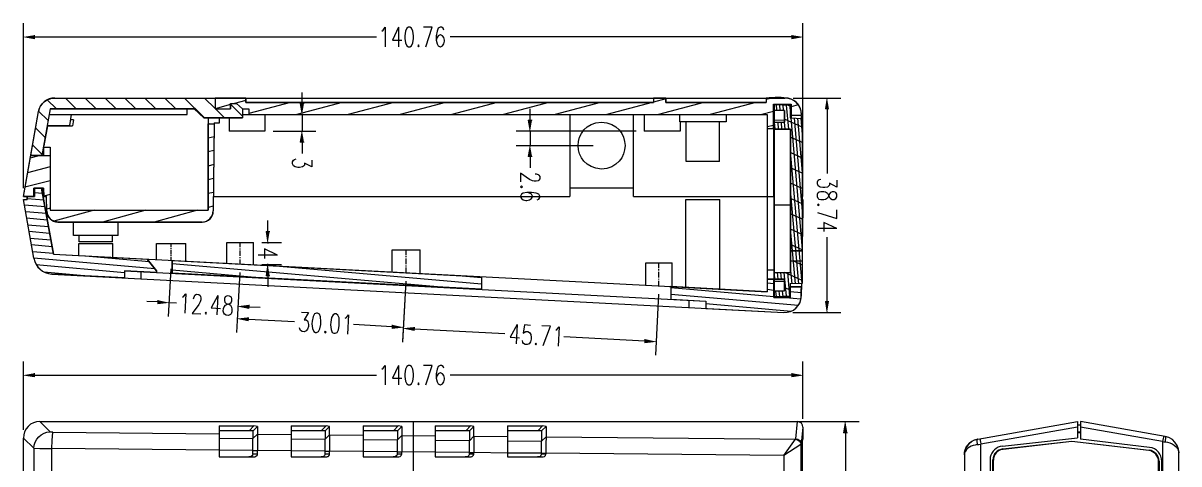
# Model space of a CAD drawing. Header units: inches. Extents: x 9 to 586, y 13 to 787.
# Drawn here: x 237.1 to 523.9, y 677.4 to 786.7 of the extents above; entities that cross this region are included whole.
import ezdxf

# ---------------------------------------------------------------- set-up
doc = ezdxf.new("R2010")
doc.units = ezdxf.units.IN
doc.header["$MEASUREMENT"] = 0
doc.layers.add('图层 1', color=7, linetype='Continuous')

msp = doc.modelspace()

# ---------------------------------------------------------------- hatches: boundary and pattern name
at = {"layer": '图层 1', "true_color": 0xffffff}
for points in [[(239.94, 783.74), (239.94, 782.84), (237.18, 783.32)], [(427.86, 783.74), (427.86, 782.84), (430.56, 783.32)], [(306.78, 766.82), (305.82, 766.82), (306.3, 764.06)], [(437.04, 765.44), (436.14, 765.44), (436.56, 768.14)], [(363.36, 762.68), (362.4, 762.68), (362.88, 759.92)], [(306.78, 757.16), (305.82, 757.16), (306.3, 759.92)], [(363.36, 753.62), (362.4, 753.62), (362.88, 756.32)], [(298.26, 735.02), (297.36, 735.02), (297.78, 732.26)], [(298.26, 724.04), (297.36, 724.04), (297.78, 726.8)], [(270.54, 717.98), (270.48, 717.08), (273.24, 717.38)], [(437.04, 717.68), (436.14, 717.68), (436.56, 714.92)], [(293.16, 716.84), (293.1, 715.88), (290.4, 716.48)], [(292.98, 713.72), (292.92, 712.82), (290.22, 713.42)], [(328.68, 711.86), (328.62, 710.96), (331.44, 711.26)], [(334.2, 711.32), (334.14, 710.42), (331.38, 711.02)], [(391.38, 708.32), (391.38, 707.42), (394.14, 707.72)], [(239.94, 699.86), (239.94, 698.96), (237.18, 699.38)], [(427.86, 699.86), (427.86, 698.96), (430.56, 699.38)], [(441.6, 685.1), (440.64, 685.1), (441.12, 687.86)]]:
    msp.add_hatch(color=7, dxfattribs=at).paths.add_polyline_path(points)

# ---------------------------------------------------------------- linework, layer by layer
at = {"layer": '图层 1', "color": 7, "lineweight": 25, "true_color": 0xffffff}
for points in [[(237.18, 745.76), (237.18, 786.74)], [(430.56, 745.76), (430.56, 786.74)], [(239.94, 783.32), (324.78, 783.32)], [(326.1, 784.76), (326.46, 785), (326.88, 785.72), (326.88, 780.86)], [(330.24, 785.72), (328.74, 782.48), (331.02, 782.48)], [(330.24, 785.72), (330.24, 780.86)], [(332.7, 785.72), (332.28, 785.48), (331.98, 784.76), (331.8, 783.62), (331.8, 782.96), (331.98, 781.82), (332.28, 781.1), (332.7, 780.86), (333.06, 780.86), (333.48, 781.1), (333.78, 781.82), (333.96, 782.96), (333.96, 783.62), (333.78, 784.76), (333.48, 785.48), (333.06, 785.72), (332.7, 785.72)], [(337.02, 780.86), (338.58, 785.72), (336.42, 785.72)], [(341.46, 785), (341.34, 785.48), (340.86, 785.72), (340.56, 785.72), (340.08, 785.48), (339.78, 784.76), (339.6, 783.62), (339.6, 782.48), (339.78, 781.58), (340.08, 781.1), (340.56, 780.86), (340.68, 780.86), (341.16, 781.1), (341.46, 781.58), (341.64, 782.24), (341.64, 782.48), (341.46, 783.2), (341.16, 783.62), (340.68, 783.86), (340.56, 783.86), (340.08, 783.62), (339.78, 783.2), (339.6, 782.48)], [(427.86, 783.32), (343.02, 783.32)], [(335.16, 781.34), (335.04, 781.1), (335.16, 780.86), (335.34, 781.1), (335.16, 781.34)], [(306.3, 766.82), (306.3, 769.52)], [(279.54, 765.44), (243.78, 765.44), (241.74, 753.86), (238.98, 753.86), (240.9, 764.78), (241.08, 765.44), (241.38, 766.1), (241.8, 766.7), (242.28, 767.18), (242.88, 767.6), (243.54, 767.9), (244.2, 768.08), (244.92, 768.14), (284.7, 768.14), (284.7, 765.44), (288.54, 765.44), (288.54, 766.82), (290.04, 766.82), (291.54, 765.44), (291.54, 763.22), (281.94, 763.22), (279.54, 765.44)], [(243.06, 767.72), (245.34, 765.44)], [(244.92, 768.14), (426.12, 768.14)], [(247.56, 768.14), (250.26, 765.44)], [(252.48, 768.14), (255.24, 765.44)], [(257.4, 768.14), (260.16, 765.44)], [(262.32, 768.14), (265.08, 765.44)], [(267.3, 768.14), (270, 765.44)], [(272.22, 768.14), (274.98, 765.44)], [(277.14, 768.14), (282.06, 763.22)], [(282.06, 768.14), (284.7, 765.56)], [(284.7, 768.14), (284.7, 765.44)], [(284.76, 768.14), (284.76, 765.44)], [(288.54, 766.52), (284.76, 765.5)], [(288.54, 766.82), (290.04, 766.82)], [(288.54, 766.82), (288.54, 765.44)], [(288.54, 766.64), (291.54, 763.64)], [(292.32, 767.54), (289.56, 766.82)], [(290.04, 766.82), (291.54, 765.44)], [(292.32, 768.14), (292.32, 767.06)], [(292.32, 767.06), (393.48, 767.06)], [(303.42, 767.06), (293.1, 764.3)], [(316.26, 767.06), (304.98, 764.06)], [(329.1, 767.06), (317.76, 764.06)], [(341.88, 767.06), (330.6, 764.06)], [(354.72, 767.06), (343.44, 764.06)], [(367.56, 767.06), (356.28, 764.06)], [(380.34, 767.06), (369.06, 764.06)], [(393.18, 767.06), (381.9, 764.06)], [(393.48, 768.14), (393.48, 767.06)], [(396.6, 767.96), (393.48, 767.12)], [(406.02, 767.06), (394.74, 764.06)], [(396.6, 768.14), (396.6, 767.06)], [(396.6, 767.06), (421.44, 767.06)], [(418.86, 767.06), (407.58, 764.06)], [(422.94, 768.14), (421.44, 767.78)], [(421.44, 768.14), (421.44, 767.06)], [(423.24, 766.64), (423.24, 743.72)], [(423.24, 766.64), (427.68, 766.64)], [(427.5, 724.88), (427.5, 760.46), (423.42, 760.46), (423.42, 762.14), (426, 762.14), (426, 765.08), (423.42, 765.14), (423.42, 766.52), (427.38, 766.4), (427.38, 763.22), (430.38, 763.1), (430.38, 722.12), (427.38, 722), (427.38, 719), (423.42, 718.82), (423.42, 720.2), (426, 720.32), (426, 723.2), (423.42, 723.2), (423.42, 724.88), (427.5, 724.88)], [(430.38, 763.1), (430.38, 730.22), (427.5, 730.22), (427.5, 760.46), (423.42, 760.46), (423.42, 762.14), (426, 762.14), (426, 765.08), (423.42, 765.14), (423.42, 766.52), (427.38, 766.4), (427.38, 763.22), (430.38, 763.1)], [(423.42, 766.52), (423.42, 718.82)], [(423.42, 766.52), (427.38, 766.4)], [(423.9, 766.52), (424.02, 765.14)], [(424.74, 766.46), (424.86, 765.08)], [(425.58, 766.46), (425.7, 765.08)], [(426.42, 766.4), (426.96, 760.46)], [(427.38, 766.1), (426.72, 766.4)], [(427.26, 766.4), (427.38, 765.08)], [(427.38, 766.4), (427.38, 763.22)], [(427.68, 766.64), (427.68, 763.22)], [(429.42, 766.46), (427.68, 765.98)], [(428.16, 768.14), (439.98, 768.14)], [(237.18, 743.72), (240.9, 764.78)], [(240.9, 764.9), (243.3, 762.56)], [(243.78, 765.44), (241.74, 753.86)], [(243.54, 764.06), (277.8, 764.06)], [(243.78, 765.44), (279.54, 765.44)], [(248.64, 761.3), (249.12, 764.06)], [(277.8, 764.06), (277.8, 765.44)], [(279.6, 765.38), (277.8, 765.38)], [(281.94, 763.22), (279.54, 765.44)], [(281.94, 763.22), (291.54, 763.22)], [(283.02, 763.22), (283.02, 740.3)], [(284.7, 765.44), (288.54, 765.44)], [(284.82, 765.44), (287.04, 763.22)], [(285.84, 761.96), (285.84, 763.22)], [(288.18, 763.22), (288.18, 759.92)], [(291.54, 765.44), (293.1, 765.44)], [(291.54, 765.44), (291.54, 763.22)], [(291.54, 764.06), (421.74, 764.06)], [(293.1, 765.44), (293.1, 764.06)], [(297.06, 764.06), (297.06, 759.92)], [(301.32, 764.06), (309.72, 764.06)], [(306.3, 764.06), (306.3, 759.92)], [(362.88, 762.68), (362.88, 765.44)], [(372.72, 764.06), (372.72, 743.72)], [(388.5, 743.72), (388.5, 764.06)], [(391.2, 764.06), (391.2, 759.92)], [(400.02, 762.26), (400.02, 764.06)], [(411.54, 764.06), (411.54, 762.26)], [(423.24, 764.84), (420.36, 764.06)], [(421.74, 764.06), (421.74, 743.72)], [(423.24, 763.04), (423.42, 763.04)], [(423.42, 765.14), (426, 765.08)], [(426, 765.08), (426, 762.14)], [(430.38, 760.88), (426, 762.92)], [(427.38, 763.22), (430.38, 763.1)], [(427.56, 763.22), (430.38, 730.52)], [(427.68, 763.88), (430.26, 763.88)], [(428.4, 763.16), (430.38, 740.06)], [(429.24, 763.16), (430.38, 749.66)], [(430.08, 763.1), (430.38, 759.2)], [(430.26, 764.12), (430.26, 763.88)], [(430.26, 763.1), (430.26, 763.76)], [(430.38, 763.1), (430.38, 722.12)], [(436.56, 765.44), (436.56, 749.42)], [(239.7, 743.72), (237.18, 743.72), (238.98, 753.86), (243.78, 753.86), (243.78, 740.3), (283.02, 740.3), (283.02, 761.72), (284.46, 761.72), (284.28, 740.12)], [(240.18, 760.76), (242.52, 758.36)], [(243.12, 761.24), (242.22, 756.32)], [(243.06, 761.3), (248.64, 761.3)], [(243.12, 761.24), (249.3, 761.24)], [(249.6, 762.74), (248.88, 762.74)], [(249.6, 762.74), (249.3, 761.24)], [(283.44, 761.72), (283.02, 761.6)], [(283.02, 761.72), (284.46, 761.72)], [(284.46, 761.96), (284.28, 740.12)], [(284.46, 761.96), (285.84, 761.96)], [(411.54, 762.26), (400.02, 762.26)], [(400.14, 762.26), (400.14, 759.92)], [(401.58, 752.36), (401.58, 762.26)], [(409.86, 752.36), (409.86, 762.26)], [(423.24, 761.36), (421.74, 761)], [(421.74, 760.58), (423.24, 760.58)], [(423.42, 762.74), (426, 762.68)], [(423.42, 762.14), (426, 762.14)], [(423.42, 760.46), (427.5, 760.46)], [(423.48, 762.14), (423.6, 760.46)], [(424.32, 762.14), (424.44, 760.46)], [(425.16, 762.14), (425.28, 760.46)], [(425.94, 762.14), (426.12, 760.46)], [(427.5, 760.46), (427.5, 724.88)], [(284.46, 758.54), (283.02, 758.18)], [(297.06, 759.92), (288.18, 759.92)], [(299.16, 759.92), (309.72, 759.92)], [(306.3, 757.16), (306.3, 754.4)], [(389.16, 759.92), (359.46, 759.92)], [(362.88, 759.92), (362.88, 756.32)], [(400.14, 759.92), (391.2, 759.92)], [(430.38, 757.1), (427.5, 758.42)], [(239.4, 756.56), (241.8, 754.16)], [(242.22, 753.86), (242.22, 756.32)], [(242.22, 755.96), (243.78, 755.96)], [(243.78, 755.96), (243.78, 740.3)], [(284.4, 755.12), (283.02, 754.76)], [(378.54, 756.32), (359.46, 756.32)], [(430.38, 753.26), (427.5, 754.64)], [(241.38, 753.86), (238.86, 753.2)], [(238.98, 753.86), (243.78, 753.86)], [(284.4, 751.64), (283.02, 751.28)], [(308.7, 752.72), (308.7, 751.04), (306.9, 752), (306.9, 751.52), (306.66, 751.22), (306.42, 751.04), (305.7, 750.92), (305.28, 750.92), (304.56, 751.04), (304.14, 751.34), (303.9, 751.82), (303.9, 752.3), (304.14, 752.72), (304.38, 752.9), (304.8, 753.08)], [(362.88, 753.62), (362.88, 750.86)], [(409.86, 752.36), (401.58, 752.36)], [(427.5, 753.92), (430.32, 722.12)], [(430.56, 743.72), (430.38, 754.04)], [(243.78, 751.1), (238.2, 749.6)], [(364.14, 749.3), (364.38, 749.3), (364.86, 749.18), (365.04, 749), (365.28, 748.7), (365.28, 748.1), (365.04, 747.8), (364.86, 747.62), (364.38, 747.5), (363.9, 747.5), (363.48, 747.62), (362.76, 747.92), (360.48, 749.48), (360.48, 747.32)], [(430.38, 749.48), (427.5, 750.8)], [(237.18, 743), (238.08, 743), (238.08, 743.72), (239.88, 743.72), (239.88, 745.76), (241.68, 745.76), (244.62, 729.38), (267.9, 728.18), (270.18, 725.3), (270.18, 724.88), (262.2, 725.3), (262.2, 723.5), (244.2, 724.46)], [(243.78, 747.62), (237.54, 746)], [(239.7, 743.72), (239.76, 745.76)], [(239.76, 745.76), (242.16, 745.76)], [(239.88, 745.76), (239.88, 743.72)], [(244.62, 729.38), (241.68, 745.76)], [(242.16, 745.76), (242.22, 743.72)], [(284.34, 748.22), (283.02, 747.86)], [(360.96, 746.12), (360.72, 746.24), (360.48, 746.12), (360.72, 745.94), (360.96, 746.12)], [(388.5, 745.76), (372.72, 745.76)], [(423.36, 745.76), (423.24, 745.76)], [(423.36, 745.76), (423.36, 718.64)], [(430.38, 745.7), (427.5, 747.02)], [(438.96, 747.74), (438.96, 746.06), (437.16, 747.02), (437.16, 746.54), (436.92, 746.24), (436.68, 746.06), (436.02, 745.94), (435.54, 745.94), (434.88, 746.06), (434.4, 746.36), (434.16, 746.84), (434.16, 747.32), (434.4, 747.74), (434.64, 747.92), (435.06, 748.04)], [(237.18, 743.72), (239.88, 743.72)], [(239.76, 728.42), (237.18, 743)], [(237.18, 743), (238.08, 743)], [(239.76, 728.42), (237.18, 743)], [(238.08, 743.72), (238.08, 743)], [(238.08, 743.24), (242.22, 742.88)], [(239.88, 744.68), (241.92, 744.5)], [(243.78, 744.2), (242.22, 743.78)], [(242.22, 743.72), (242.88, 743.72)], [(242.94, 740.06), (242.88, 743.72)], [(284.34, 744.74), (283.02, 744.44)], [(284.34, 743.72), (372.72, 743.72)], [(364.62, 742.88), (365.04, 743.06), (365.28, 743.48), (365.28, 743.78), (365.04, 744.26), (364.38, 744.56), (363.24, 744.74), (362.1, 744.74), (361.14, 744.56), (360.72, 744.26), (360.48, 743.78), (360.48, 743.66), (360.72, 743.18), (361.14, 742.88), (361.86, 742.7), (362.1, 742.7), (362.76, 742.88), (363.24, 743.18), (363.48, 743.66), (363.48, 743.78), (363.24, 744.26), (362.76, 744.56), (362.1, 744.74)], [(388.5, 743.72), (423.42, 743.72)], [(401.52, 721.16), (401.52, 743)], [(401.52, 743), (409.92, 743)], [(409.92, 720.74), (409.92, 743)], [(421.68, 743.72), (421.68, 720.08)], [(423.36, 743), (423.42, 743)], [(427.5, 744.38), (429.48, 722.06)], [(430.38, 741.86), (427.5, 743.24)], [(430.38, 743.72), (430.56, 743.72)], [(430.38, 743), (430.56, 743)], [(430.56, 743), (430.44, 733.82)], [(438.96, 744.26), (438.72, 744.68), (438.3, 744.86), (437.82, 744.86), (437.4, 744.68), (437.16, 744.38), (436.92, 743.78), (436.68, 743.3), (436.2, 743), (435.78, 742.88), (435.06, 742.88), (434.64, 743), (434.4, 743.18), (434.16, 743.6), (434.16, 744.26), (434.4, 744.68), (434.64, 744.86), (435.06, 744.98), (435.78, 744.98), (436.2, 744.86), (436.68, 744.56), (436.92, 744.08), (437.16, 743.48), (437.4, 743.18), (437.82, 743), (438.3, 743), (438.72, 743.18), (438.96, 743.6), (438.96, 744.26)], [(237.42, 741.68), (242.52, 741.2)], [(237.72, 740), (242.82, 739.58)], [(243.78, 740.78), (242.94, 740.54)], [(243.78, 740.3), (283.02, 740.3)], [(254.7, 740.3), (244.68, 737.6)], [(267.54, 740.3), (256.74, 737.36)], [(280.38, 740.3), (269.58, 737.36)], [(281.52, 737.36), (282.6, 737.6), (283.44, 738.2), (284.04, 739.04), (284.28, 740.12)], [(284.28, 741.32), (283.02, 740.96)], [(427.5, 741.56), (423.42, 741.56)], [(434.64, 741.62), (434.4, 741.8), (434.16, 741.62), (434.4, 741.5), (434.64, 741.62)], [(434.16, 739.76), (438.96, 738.26), (438.96, 740.42)], [(237.96, 738.38), (243.06, 737.9)], [(245.7, 737.36), (281.52, 737.36)], [(249.6, 734.06), (249.6, 737.36)], [(260.64, 734.06), (260.64, 737.36)], [(297.78, 735.02), (297.78, 737.78)], [(430.38, 738.08), (427.5, 739.4)], [(438.96, 735.8), (435.78, 737.3), (435.78, 735.02)], [(238.26, 736.7), (243.36, 736.28)], [(238.56, 735.08), (243.66, 734.6)], [(430.38, 734.3), (427.5, 735.62)], [(427.5, 734.78), (428.64, 722.06)], [(438.96, 735.8), (434.16, 735.8)], [(238.86, 733.4), (243.96, 732.98)], [(239.16, 731.78), (244.26, 731.3)], [(260.64, 734.06), (249.6, 734.06)], [(250.92, 732.02), (259.32, 732.02)], [(250.92, 729.08), (250.92, 732.02)], [(250.98, 732.44), (250.98, 734.06)], [(259.26, 732.44), (250.98, 732.44)], [(259.26, 732.44), (259.26, 734.06)], [(259.32, 728.6), (259.32, 732.02)], [(270.18, 732.02), (277.44, 732.02)], [(270.18, 728.06), (270.18, 732.02)], [(273.84, 731.12), (273.84, 732.02)], [(277.44, 727.64), (277.44, 732.02)], [(287.64, 732.32), (294.24, 732.32)], [(287.64, 727.16), (287.64, 732.32)], [(290.94, 731.12), (290.94, 732.32)], [(294.24, 726.8), (294.24, 732.32)], [(296.28, 732.26), (301.2, 732.26)], [(297.78, 732.26), (297.78, 732.08)], [(430.38, 730.46), (427.5, 731.84)], [(436.56, 717.68), (436.56, 733.64)], [(239.46, 730.1), (244.56, 729.68)], [(239.7, 728.48), (269.76, 725.84)], [(244.62, 729.38), (397.8, 721.34)], [(252.54, 728.96), (268.32, 727.58)], [(273.84, 730.7), (273.84, 730.88)], [(273.84, 729.44), (273.84, 730.46)], [(273.84, 728.96), (273.84, 729.2)], [(273.84, 727.88), (273.84, 728.78)], [(290.94, 730.58), (290.94, 730.82)], [(290.94, 728.96), (290.94, 730.28)], [(290.94, 728.42), (290.94, 728.66)], [(300.18, 729.14), (295.38, 729.14)], [(300.18, 729.14), (297, 730.7), (297, 728.36)], [(328.68, 730.46), (335.58, 730.46)], [(328.68, 725), (328.68, 730.46)], [(332.1, 729.26), (332.1, 730.46)], [(332.1, 728.66), (332.1, 728.96)], [(335.58, 724.64), (335.58, 730.46)], [(427.5, 730.22), (430.38, 730.22)], [(240.36, 726.8), (262.2, 724.88)], [(270.18, 725.3), (267.9, 728.18)], [(273.72, 725.78), (273.06, 713.96)], [(274.08, 724.7), (274.08, 727.82), (350.82, 723.8), (350.82, 720.68), (274.08, 724.7)], [(274.08, 727.82), (274.08, 724.7)], [(274.08, 727.1), (342.78, 721.1)], [(290.94, 726.98), (290.94, 728.12)], [(296.28, 726.8), (301.2, 726.8)], [(297.78, 726.8), (297.78, 727.04)], [(298.8, 726.56), (350.82, 722)], [(332.1, 726.92), (332.1, 728.36)], [(332.1, 726.32), (332.1, 726.62)], [(332.1, 724.82), (332.1, 726.08)], [(391.56, 721.7), (391.56, 727.22)], [(391.56, 727.22), (398.16, 727.22)], [(394.86, 725.96), (394.86, 727.22)], [(394.86, 725.36), (394.86, 725.66)], [(398.16, 721.34), (398.16, 727.22)], [(430.38, 727.76), (430.38, 722.12), (427.38, 722), (427.38, 719), (423.42, 718.82), (423.42, 720.2), (426, 720.32), (426, 723.2), (423.42, 723.2), (423.42, 724.88), (427.5, 724.88), (427.5, 727.76), (430.38, 727.76)], [(427.5, 727.76), (430.38, 727.76)], [(430.38, 726.68), (428.16, 727.76)], [(242.22, 725), (255, 723.86)], [(244.2, 724.46), (425.82, 714.92)], [(262.2, 725.3), (406.5, 717.74)], [(262.2, 725.3), (262.2, 723.5)], [(266.34, 723.32), (266.34, 725.06)], [(270.18, 725.3), (270.18, 724.88)], [(274.08, 725.48), (296.52, 723.5)], [(290.82, 724.88), (290.04, 710)], [(290.82, 724.88), (290.22, 713.06)], [(297.78, 724.04), (297.78, 721.28)], [(332.04, 722.72), (331.2, 707.6)], [(332.04, 722.72), (331.26, 707.84)], [(345.06, 724.1), (350.82, 723.62)], [(350.82, 723.8), (350.82, 720.68)], [(394.86, 723.62), (394.86, 725.06)], [(394.86, 723.08), (394.86, 723.32)], [(394.86, 721.52), (394.86, 722.78)], [(423.36, 725.42), (421.68, 725.42)], [(421.68, 723.2), (423.36, 723.2)], [(423.42, 724.88), (427.5, 724.88)], [(423.42, 724.52), (423.54, 723.2)], [(423.42, 723.2), (426, 723.2)], [(424.2, 724.88), (424.32, 723.2)], [(425.04, 724.88), (425.16, 723.2)], [(425.88, 724.88), (426.42, 718.94)], [(426, 723.2), (426, 720.32)], [(430.38, 722.9), (426.12, 724.88)], [(426.72, 724.88), (427.26, 718.94)], [(427.5, 725.24), (427.8, 722)], [(397.5, 721.4), (421.68, 720.08)], [(397.8, 721.34), (397.8, 718.22)], [(397.8, 721.1), (423.36, 718.88)], [(421.68, 722.3), (423.36, 722.12)], [(421.68, 720.68), (423.36, 720.5)], [(423.42, 722.06), (423.36, 722.06)], [(426, 722.66), (423.42, 722.66)], [(426, 720.32), (423.42, 720.2)], [(423.78, 720.2), (423.9, 718.82)], [(424.62, 720.26), (424.74, 718.88)], [(425.46, 720.26), (425.58, 718.88)], [(427.38, 720.5), (426, 721.1)], [(430.38, 722.12), (427.38, 722)], [(427.38, 722), (427.38, 719)], [(427.44, 722), (427.44, 718.64)], [(427.44, 721.4), (430.2, 721.4)], [(427.44, 721.28), (430.2, 721.28)], [(427.44, 720.14), (430.2, 719.9)], [(430.2, 722.12), (430.14, 719)], [(270.54, 717.56), (267.78, 717.68)], [(273.24, 717.38), (275.16, 717.32)], [(276.66, 718.7), (276.96, 718.94), (277.44, 719.6), (277.2, 714.8)], [(279.36, 718.34), (279.42, 718.58), (279.6, 719), (279.72, 719.24), (280.08, 719.48), (280.68, 719.42), (280.98, 719.18), (281.1, 718.94), (281.22, 718.46), (281.22, 718.04), (281.04, 717.56), (280.68, 716.9), (279.06, 714.68), (281.16, 714.56)], [(285.42, 719.18), (283.74, 716.06), (286.02, 715.94)], [(285.42, 719.18), (285.18, 714.38)], [(287.7, 719.06), (287.22, 718.82), (287.04, 718.4), (287.04, 717.92), (287.16, 717.5), (287.46, 717.2), (288.06, 716.96), (288.54, 716.72), (288.78, 716.24), (288.9, 715.76), (288.9, 715.1), (288.72, 714.62), (288.54, 714.44), (288.06, 714.2), (287.46, 714.26), (287.04, 714.5), (286.86, 714.74), (286.74, 715.22), (286.8, 715.88), (286.98, 716.36), (287.28, 716.78), (287.76, 716.96), (288.36, 717.2), (288.72, 717.38), (288.9, 717.86), (288.9, 718.28), (288.78, 718.76), (288.3, 719), (287.7, 719.06)], [(394.74, 719.48), (393.96, 704.3)], [(397.8, 719.48), (429.48, 716.72)], [(402.36, 716.18), (402.36, 717.98)], [(406.5, 717.74), (406.5, 715.94)], [(406.5, 717.14), (427.68, 715.28)], [(423.36, 718.64), (427.44, 718.64)], [(427.38, 719), (423.42, 718.82)], [(426.24, 718.64), (430.08, 718.28)], [(282.42, 714.98), (282.24, 714.74), (282.42, 714.5), (282.6, 714.74), (282.42, 714.98)], [(290.4, 716.48), (290.34, 716.48)], [(293.16, 716.36), (295.86, 716.24)], [(306.18, 714.98), (307.86, 714.92), (306.84, 713.12), (307.32, 713.12), (307.62, 712.82), (307.74, 712.64), (307.86, 711.92), (307.86, 711.44), (307.62, 710.78), (307.32, 710.36), (306.84, 710.12), (306.36, 710.18), (305.94, 710.42), (305.82, 710.66), (305.64, 711.14)], [(309.84, 714.8), (309.36, 714.56), (309.06, 713.9), (308.82, 712.76), (308.76, 712.1), (308.88, 710.96), (309.18, 710.24), (309.6, 710), (309.9, 710), (310.38, 710.18), (310.74, 710.84), (310.92, 711.98), (310.98, 712.7), (310.86, 713.84), (310.62, 714.5), (310.14, 714.8), (309.84, 714.8)], [(314.46, 714.56), (313.98, 714.32), (313.62, 713.66), (313.44, 712.52), (313.38, 711.86), (313.5, 710.72), (313.74, 710), (314.22, 709.76), (314.52, 709.76), (315, 709.94), (315.3, 710.6), (315.54, 711.74), (315.54, 712.4), (315.48, 713.6), (315.18, 714.26), (314.76, 714.56), (314.46, 714.56)], [(316.98, 713.48), (317.34, 713.72), (317.82, 714.38), (317.58, 709.58)], [(428.1, 714.92), (439.98, 714.92)], [(292.98, 713.24), (304.38, 712.7)], [(328.68, 711.38), (319.08, 711.92)], [(359.64, 711.92), (357.96, 708.8), (360.24, 708.68)], [(359.64, 711.92), (359.4, 707.12)], [(363, 711.74), (361.5, 711.86), (361.2, 709.76), (361.38, 710), (361.86, 710.24), (362.34, 710.18), (362.76, 709.94), (363.06, 709.46), (363.18, 708.74), (363.12, 708.32), (362.94, 707.66), (362.64, 707.18), (362.16, 707), (361.68, 707), (361.26, 707.24), (361.08, 707.48), (360.96, 707.96)], [(366.12, 706.76), (367.92, 711.5), (365.76, 711.62)], [(369.24, 710.54), (369.54, 710.72), (370.08, 711.38), (369.84, 706.58)], [(312.06, 710.3), (311.88, 710.12), (312.06, 709.88), (312.24, 710.06), (312.06, 710.3)], [(334.14, 710.84), (356.64, 709.7)], [(391.38, 707.84), (371.28, 708.92)], [(364.32, 707.3), (364.14, 707.12), (364.32, 706.88), (364.44, 707.12), (364.32, 707.3)], [(237.18, 685.82), (237.18, 702.8)], [(430.56, 688.52), (430.56, 702.8)], [(326.1, 700.88), (326.46, 701.12), (326.88, 701.78), (326.88, 696.98)], [(330.24, 701.78), (328.74, 698.6), (331.02, 698.6)], [(330.24, 701.78), (330.24, 696.98)], [(332.7, 701.78), (332.28, 701.54), (331.98, 700.88), (331.8, 699.74), (331.8, 699.02), (331.98, 697.88), (332.28, 697.22), (332.7, 696.98), (333.06, 696.98), (333.48, 697.22), (333.78, 697.88), (333.96, 699.02), (333.96, 699.74), (333.78, 700.88), (333.48, 701.54), (333.06, 701.78), (332.7, 701.78)], [(337.02, 696.98), (338.58, 701.78), (336.42, 701.78)], [(341.46, 701.12), (341.34, 701.54), (340.86, 701.78), (340.56, 701.78), (340.08, 701.54), (339.78, 700.88), (339.6, 699.74), (339.6, 698.6), (339.78, 697.7), (340.08, 697.22), (340.56, 696.98), (340.68, 696.98), (341.16, 697.22), (341.46, 697.7), (341.64, 698.36), (341.64, 698.6), (341.46, 699.26), (341.16, 699.74), (340.68, 699.98), (340.56, 699.98), (340.08, 699.74), (339.78, 699.26), (339.6, 698.6)], [(239.94, 699.38), (324.78, 699.38)], [(335.16, 697.46), (335.04, 697.22), (335.16, 696.98), (335.34, 697.22), (335.16, 697.46)], [(427.86, 699.38), (343.02, 699.38)], [(241.2, 687.86), (243.78, 685.28)], [(241.2, 687.86), (429.24, 687.86)], [(285.72, 686.78), (285.72, 679.1)], [(285.72, 686.78), (294.36, 686.78)], [(285.72, 685.64), (294.24, 685.64)], [(293.28, 685.64), (294.36, 686.78)], [(294.12, 685.64), (294.12, 683.66)], [(294.24, 685.64), (295.2, 686.66)], [(295.2, 686.66), (294.36, 686.78)], [(295.2, 686.66), (295.2, 680.66)], [(303.6, 686.78), (303.6, 679.1)], [(303.6, 686.78), (312.24, 686.78)], [(303.6, 685.64), (312.12, 685.64)], [(311.16, 685.64), (312.24, 686.78)], [(312, 685.64), (312, 683.48)], [(312.12, 685.64), (313.14, 686.66)], [(313.14, 686.66), (312.24, 686.78)], [(313.14, 684.56), (313.14, 686.66)], [(321.48, 686.78), (321.48, 679.1)], [(321.48, 686.78), (330.18, 686.78)], [(321.48, 685.64), (330.06, 685.64)], [(329.1, 685.64), (330.18, 686.78)], [(329.94, 685.64), (329.94, 683.3)], [(330.06, 685.64), (331.02, 686.66)], [(331.02, 686.66), (330.18, 686.78)], [(331.02, 686.66), (331.02, 680.36)], [(333.9, 687.86), (333.9, 670.64)], [(339.36, 686.78), (339.36, 679.1)], [(339.36, 686.78), (348.06, 686.78)], [(339.36, 685.64), (347.94, 685.64)], [(346.98, 685.64), (348.06, 686.78)], [(347.82, 685.64), (347.82, 683.18)], [(347.94, 685.64), (348.9, 686.66)], [(348.9, 686.66), (348.06, 686.78)], [(348.9, 684.2), (348.9, 686.66)], [(357.3, 686.78), (357.3, 679.1)], [(357.3, 686.78), (365.94, 686.78)], [(357.3, 685.64), (365.82, 685.64)], [(364.86, 685.64), (365.94, 686.78)], [(365.7, 685.64), (365.7, 683)], [(365.82, 685.64), (366.84, 686.66)], [(366.84, 686.66), (365.94, 686.78)], [(366.84, 686.66), (366.78, 679.76)], [(428.82, 683.6), (429.24, 687.86)], [(429.06, 687.86), (444.54, 687.86)], [(430.56, 686.48), (430.14, 682.22)], [(430.56, 686.48), (430.56, 683.48)], [(473.64, 683.42), (473.94, 683.48), (498.72, 687.86)], [(498.72, 686.48), (474.72, 682.22)], [(498.72, 687.86), (498.72, 683.84)], [(499.44, 686.96), (498.72, 686.96)], [(499.44, 687.86), (499.44, 683.48)], [(520.5, 684.14), (499.44, 687.86)], [(519.84, 682.88), (499.44, 686.48)], [(239.76, 681.26), (237.18, 683.78)], [(237.18, 582.26), (237.18, 683.78)], [(244.2, 681.14), (244.26, 683.18), (244.44, 685.22), (244.02, 685.22), (243.78, 685.28)], [(244.44, 685.22), (285.72, 684.8)], [(285.72, 683.72), (294.12, 683.66)], [(294.12, 683.66), (295.2, 684.74)], [(294.12, 680.66), (294.12, 683.66)], [(295.2, 684.74), (303.6, 684.62)], [(303.6, 683.54), (312, 683.48)], [(312, 683.48), (313.14, 684.56)], [(312, 680.48), (312, 683.48)], [(312, 683.48), (312.06, 683.48)], [(313.14, 684.56), (313.14, 680.48)], [(313.14, 684.56), (321.48, 684.5)], [(321.48, 683.42), (329.94, 683.3)], [(329.94, 683.3), (331.02, 684.38)], [(329.94, 680.36), (329.94, 683.3)], [(329.94, 683.3), (330, 683.3)], [(331.02, 684.38), (339.36, 684.32)], [(339.36, 683.24), (347.82, 683.18)], [(347.82, 683.12), (348.9, 684.2)], [(347.82, 683.12), (347.82, 683.18)], [(347.82, 680.18), (347.82, 683.12)], [(348.9, 684.2), (348.9, 680.18)], [(348.9, 684.2), (357.3, 684.14)], [(357.3, 683.06), (365.7, 683)], [(365.7, 683), (366.84, 684.08)], [(365.7, 680), (365.7, 683)], [(365.7, 683), (365.76, 683)], [(366.84, 684.08), (428.7, 683.48)], [(425.82, 679.46), (428.7, 683.48)], [(428.7, 683.48), (428.76, 683.54), (428.82, 683.6)], [(428.7, 683.48), (429.24, 683.36), (429.66, 683.06), (429.96, 682.64), (430.08, 682.16), (430.14, 682.16)], [(428.82, 683.6), (429.3, 683.48), (429.78, 683.18), (430.08, 682.76), (430.14, 682.22)], [(430.26, 681.74), (430.56, 683.84)], [(430.38, 682.22), (430.56, 683.48)], [(430.38, 682.7), (430.38, 645.74)], [(430.5, 683.48), (430.56, 683.48)], [(441.12, 685.1), (441.12, 639.32)], [(474.48, 683.6), (474.48, 683.48), (474.54, 683.42), (474.54, 683.06), (474.6, 682.94), (474.72, 682.22)], [(480.06, 681.74), (498.72, 683.84)], [(480.18, 681.08), (497.28, 683)], [(497.28, 682.88), (480.24, 680.96)], [(497.28, 682.88), (497.28, 683)], [(497.28, 683), (516.48, 680.78)], [(516.42, 680.66), (497.28, 682.88)], [(499.44, 685.22), (498.72, 685.28)], [(499.44, 685.1), (498.72, 685.1)], [(516.6, 681.44), (499.44, 683.48)], [(520.02, 684.26), (520.02, 683.96), (519.84, 682.88)], [(519.84, 682.88), (519.84, 583.22)], [(519.84, 682.88), (520.14, 682.82)], [(520.14, 682.82), (520.5, 682.82)], [(523.86, 680.12), (523.8, 681.02), (523.44, 681.92), (522.9, 682.76), (522.24, 683.42), (521.4, 683.9), (520.5, 684.14)], [(239.76, 681.26), (241.26, 681.14), (244.2, 681.14)], [(239.76, 681.26), (239.76, 584.84)], [(285.72, 680.78), (244.2, 681.14)], [(244.2, 584.96), (244.2, 681.14)], [(294.12, 680.66), (285.72, 680.78)], [(294.12, 679.76), (294, 679.46), (293.7, 679.22), (293.1, 679.1)], [(294.12, 679.76), (294.12, 680.66)], [(294.12, 680.66), (295.2, 680.66)], [(295.2, 679.76), (294.12, 679.76)], [(294.24, 679.1), (294.6, 679.1), (294.78, 679.16), (295.14, 679.52), (295.2, 679.64), (295.2, 679.76)], [(295.2, 679.76), (295.2, 680.66)], [(303.6, 680.6), (295.2, 680.66)], [(312, 680.48), (303.6, 680.6)], [(312, 679.76), (311.88, 679.46), (311.64, 679.22), (311.04, 679.1)], [(312, 679.76), (312, 680.48)], [(312, 680.48), (313.14, 680.48)], [(313.14, 679.76), (312, 679.76)], [(312.12, 679.1), (312.48, 679.1), (312.6, 679.16), (312.78, 679.22), (312.9, 679.34), (312.96, 679.4), (313.08, 679.52), (313.08, 679.64), (313.14, 679.76)], [(313.14, 679.76), (313.14, 680.48)], [(321.48, 680.42), (313.14, 680.48)], [(329.94, 680.36), (321.48, 680.42)], [(329.94, 679.76), (329.82, 679.46), (329.52, 679.22), (328.92, 679.1)], [(329.94, 679.76), (329.94, 680.36)], [(329.94, 680.36), (331.02, 680.36)], [(331.02, 679.76), (329.94, 679.76)], [(331.02, 679.76), (331.02, 680.36)], [(339.36, 680.24), (331.02, 680.36)], [(347.82, 680.18), (339.36, 680.24)], [(347.82, 679.76), (347.7, 679.46), (347.4, 679.22), (346.8, 679.1)], [(347.82, 679.76), (347.82, 680.18)], [(347.82, 680.18), (348.9, 680.18)], [(348.9, 679.76), (347.82, 679.76)], [(348.9, 679.76), (348.9, 680.18)], [(357.3, 680.06), (348.9, 680.18)], [(365.7, 680), (357.3, 680.06)], [(365.7, 679.76), (365.58, 679.46), (365.34, 679.22), (364.74, 679.1)], [(365.7, 679.76), (365.7, 680)], [(365.7, 680), (366.78, 680)], [(366.78, 679.76), (365.7, 679.76)], [(425.82, 679.46), (366.78, 680)], [(430.08, 682.16), (425.82, 679.46)], [(430.14, 682.16), (430.14, 682.22)], [(430.14, 645.74), (430.14, 682.22)], [(430.26, 681.74), (430.2, 679.04)], [(430.26, 681.02), (430.38, 680.96)], [(470.7, 680), (470.64, 679.64), (470.64, 679.58)], [(474.72, 583.82), (474.72, 682.22)], [(480.18, 681.08), (480.24, 680.96)], [(516.42, 680.66), (516.48, 680.78)], [(523.86, 585.98), (523.86, 680.12)], [(285.72, 679.1), (294.24, 679.1)], [(303.6, 679.1), (312.12, 679.1)], [(321.48, 679.1), (330, 679.1)], [(339.36, 679.1), (347.94, 679.1)], [(357.3, 679.1), (365.82, 679.1)], [(425.82, 679.46), (425.82, 586.64)], [(430.2, 679.04), (430.2, 678.98)], [(430.2, 678.98), (430.2, 645.74)], [(430.38, 678.26), (430.2, 678.26)], [(470.64, 679.58), (470.7, 679.58)], [(470.64, 679.58), (470.64, 586.46)], [(477.06, 679.04), (477, 678.98)], [(477, 678.98), (477, 587.06)], [(477.84, 678.26), (477.72, 678.38)], [(477.72, 587.72), (477.72, 678.38)], [(477.84, 587.84), (477.84, 678.26)], [(518.94, 678.02), (518.82, 677.96)], [(518.94, 588.02), (518.82, 588.14), (518.82, 677.96)], [(518.94, 678.02), (518.94, 588.02)], [(519.6, 588.02), (519.6, 678.02)]]:
    msp.add_lwpolyline(points, dxfattribs=at)
at = {"layer": '图层 1', "lineweight": 0}
for points in [[(239.94, 783.74), (239.94, 782.84), (237.18, 783.32)], [(427.86, 783.74), (427.86, 782.84), (430.56, 783.32)], [(306.78, 766.82), (305.82, 766.82), (306.3, 764.06)], [(437.04, 765.44), (436.14, 765.44), (436.56, 768.14)], [(363.36, 762.68), (362.4, 762.68), (362.88, 759.92)], [(306.78, 757.16), (305.82, 757.16), (306.3, 759.92)], [(363.36, 753.62), (362.4, 753.62), (362.88, 756.32)], [(298.26, 735.02), (297.36, 735.02), (297.78, 732.26)], [(298.26, 724.04), (297.36, 724.04), (297.78, 726.8)], [(270.54, 717.98), (270.48, 717.08), (273.24, 717.38)], [(437.04, 717.68), (436.14, 717.68), (436.56, 714.92)], [(293.16, 716.84), (293.1, 715.88), (290.4, 716.48)], [(292.98, 713.72), (292.92, 712.82), (290.22, 713.42)], [(328.68, 711.86), (328.62, 710.96), (331.44, 711.26)], [(334.2, 711.32), (334.14, 710.42), (331.38, 711.02)], [(391.38, 708.32), (391.38, 707.42), (394.14, 707.72)], [(239.94, 699.86), (239.94, 698.96), (237.18, 699.38)], [(427.86, 699.86), (427.86, 698.96), (430.56, 699.38)], [(441.6, 685.1), (440.64, 685.1), (441.12, 687.86)]]:
    msp.add_lwpolyline(points, dxfattribs=at)
at = {"layer": '图层 1', "color": 7, "lineweight": 25, "true_color": 0xffffff}
for points, knots in [([(423.24, 766.64), (423.24, 766.64), (423.24, 760.58), (423.24, 760.58), (423.24, 760.58), (421.74, 760.58), (421.74, 760.58), (421.74, 760.58), (421.74, 764.06), (421.74, 764.06), (421.74, 764.06), (293.1, 764.06), (293.1, 764.06), (293.1, 764.06), (293.1, 765.44), (293.1, 765.44), (293.1, 765.44), (291.54, 765.44), (291.54, 765.44), (291.54, 765.44), (290.04, 766.82), (290.04, 766.82), (290.04, 766.82), (288.54, 766.82), (288.54, 766.82), (288.54, 766.82), (288.54, 765.44), (288.54, 765.44), (288.54, 765.44), (284.76, 765.44), (284.76, 765.44), (284.76, 765.44), (284.76, 768.14), (284.76, 768.14), (284.76, 768.14), (292.32, 768.14), (292.32, 768.14), (292.32, 768.14), (292.32, 767.06), (292.32, 767.06), (292.32, 767.06), (393.48, 767.06), (393.48, 767.06), (393.48, 767.06), (393.48, 768.14), (393.48, 768.14), (393.48, 768.14), (396.6, 768.14), (396.6, 768.14), (396.6, 768.14), (396.6, 767.06), (396.6, 767.06), (396.6, 767.06), (421.44, 767.06), (421.44, 767.06), (421.44, 767.06), (421.44, 768.14), (421.44, 768.14), (425.32, 768.29), (429.96, 768.98), (430.26, 763.88), (430.26, 763.88), (427.68, 763.88), (427.68, 763.88), (427.68, 763.88), (427.68, 766.64), (427.68, 766.64), (427.68, 766.64), (423.24, 766.64), (423.24, 766.64)], [0, 0, 0, 0, 1, 1, 1, 2, 2, 2, 3, 3, 3, 4, 4, 4, 5, 5, 5, 6, 6, 6, 7, 7, 7, 8, 8, 8, 9, 9, 9, 10, 10, 10, 11, 11, 11, 12, 12, 12, 13, 13, 13, 14, 14, 14, 15, 15, 15, 16, 16, 16, 17, 17, 17, 18, 18, 18, 19, 19, 19, 20, 20, 20, 21, 21, 21, 22, 22, 22, 23, 23, 23, 23]), ([(380.58, 750.5), (388.39, 750.96), (388.38, 761.74), (380.58, 762.2), (372.87, 761.71), (372.86, 750.99), (380.58, 750.5)], [0, 0, 0, 0, 1, 1, 1, 2, 2, 2, 2]), ([(281.52, 737.36), (281.52, 737.36), (245.7, 737.36), (245.7, 737.36), (245.7, 737.36), (245.46, 737.42), (245.46, 737.42), (245.46, 737.42), (245.16, 737.42), (245.16, 737.42), (245.16, 737.42), (244.92, 737.48), (244.92, 737.48), (244.48, 737.72), (244.12, 737.8), (243.78, 738.2), (243.78, 738.2), (243.42, 738.56), (243.42, 738.56), (243.42, 738.56), (243.06, 739.28), (243.06, 739.28), (243.06, 739.28), (243, 739.58), (243, 739.58), (243, 739.58), (243, 739.82), (243, 739.82), (243, 739.82), (242.94, 740.06), (242.94, 740.06), (242.94, 740.06), (242.88, 743.72), (242.88, 743.72), (242.88, 743.72), (242.22, 743.72), (242.22, 743.72), (242.22, 743.72), (242.16, 745.76), (242.16, 745.76), (242.16, 745.76), (239.76, 745.76), (239.76, 745.76), (239.76, 745.76), (239.7, 743.72), (239.7, 743.72)], [0, 0, 0, 0, 1, 1, 1, 2, 2, 2, 3, 3, 3, 4, 4, 4, 5, 5, 5, 6, 6, 6, 7, 7, 7, 8, 8, 8, 9, 9, 9, 10, 10, 10, 11, 11, 11, 12, 12, 12, 13, 13, 13, 14, 14, 14, 15, 15, 15, 15]), ([(430.2, 721.28), (429.96, 718.98), (430.65, 717.78), (428.88, 716.06), (428.88, 716.06), (428.22, 715.52), (428.22, 715.52), (428.22, 715.52), (427.44, 715.16), (427.44, 715.16), (427.44, 715.16), (426.66, 714.98), (426.66, 714.98), (426.66, 714.98), (425.82, 714.92), (425.82, 714.92), (425.82, 714.92), (406.5, 715.94), (406.5, 715.94), (406.5, 715.94), (406.5, 717.74), (406.5, 717.74), (406.5, 717.74), (397.8, 718.22), (397.8, 718.22), (397.8, 718.22), (397.8, 721.34), (397.8, 721.34), (397.8, 721.34), (421.68, 720.08), (421.68, 720.08), (421.68, 720.08), (421.68, 723.2), (421.68, 723.2), (421.68, 723.2), (423.36, 723.2), (423.36, 723.2), (423.36, 723.2), (423.36, 718.64), (423.36, 718.64), (423.36, 718.64), (427.44, 718.64), (427.44, 718.64), (427.44, 718.64), (427.44, 721.28), (427.44, 721.28), (427.44, 721.28), (430.2, 721.28), (430.2, 721.28)], [0, 0, 0, 0, 1, 1, 1, 2, 2, 2, 3, 3, 3, 4, 4, 4, 5, 5, 5, 6, 6, 6, 7, 7, 7, 8, 8, 8, 9, 9, 9, 10, 10, 10, 11, 11, 11, 12, 12, 12, 13, 13, 13, 14, 14, 14, 15, 15, 15, 16, 16, 16, 16]), ([(473.94, 683.48), (473.94, 683.48), (473.88, 683.48), (473.88, 683.48), (473.88, 683.48), (473.88, 683.42), (473.88, 683.42), (473.88, 683.42), (473.82, 683.42), (473.82, 683.42), (473.82, 683.42), (473.82, 683.3), (473.82, 683.3), (473.82, 683.3), (473.76, 683.24), (473.76, 683.24), (473.76, 683.24), (473.76, 683), (473.76, 683), (473.72, 682.45), (473.85, 682.71), (473.82, 682.16), (473.82, 682.16), (474.24, 682.16), (474.24, 682.16), (474.24, 682.16), (474.72, 682.22), (474.72, 682.22)], [0, 0, 0, 0, 1, 1, 1, 2, 2, 2, 3, 3, 3, 4, 4, 4, 5, 5, 5, 6, 6, 6, 7, 7, 7, 8, 8, 8, 9, 9, 9, 9]), ([(520.5, 684.14), (520.5, 684.14), (520.56, 684.08), (520.56, 684.08), (520.56, 684.08), (520.5, 682.82), (520.5, 682.82), (521.87, 682.63), (523.87, 681.73), (523.86, 680.12)], [0, 0, 0, 0, 1, 1, 1, 2, 2, 2, 3, 3, 3, 3]), ([(347.94, 679.1), (347.94, 679.1), (348.24, 679.1), (348.24, 679.1), (348.24, 679.1), (348.42, 679.16), (348.42, 679.16), (348.42, 679.16), (348.54, 679.22), (348.54, 679.22), (348.7, 679.42), (348.89, 679.37), (348.9, 679.76)], [0, 0, 0, 0, 1, 1, 1, 2, 2, 2, 3, 3, 3, 4, 4, 4, 4])]:
    msp.add_open_spline(points, degree=3, knots=knots, dxfattribs=at)
for points in [[(244.92, 768.14), (243.1, 768.32), (241.08, 766.59), (240.9, 764.78)], [(430.26, 764.12), (430.2, 766.23), (428.31, 768.28), (426.12, 768.14)], [(242.94, 740.06), (243.07, 738.6), (244.15, 737.38), (245.7, 737.36)], [(281.52, 737.36), (283.02, 737.37), (284.27, 738.62), (284.28, 740.12)], [(239.76, 728.42), (240.14, 726.19), (241.94, 724.61), (244.2, 724.46)], [(239.76, 728.42), (240.19, 726.06), (241.88, 724.71), (244.2, 724.46)], [(425.82, 714.92), (428.12, 714.84), (430.16, 716.59), (430.14, 719)], [(241.2, 687.86), (239.01, 687.93), (237.08, 685.97), (237.18, 683.78)], [(430.56, 686.48), (430.69, 687.23), (429.92, 687.84), (429.24, 687.86)], [(239.76, 681.26), (239.69, 683.39), (241.7, 685.27), (243.78, 685.28)], [(473.64, 683.42), (471.96, 683.11), (470.59, 681.26), (470.64, 679.58)], [(470.64, 679.58), (470.62, 681.32), (471.9, 683.09), (473.64, 683.42)], [(330, 679.1), (330.42, 679.03), (331.01, 679.29), (331.02, 679.76)], [(365.82, 679.1), (366.26, 679.04), (366.77, 679.27), (366.78, 679.76)], [(473.82, 682.16), (472.54, 681.88), (471.04, 681.44), (470.7, 680)], [(480.06, 681.74), (478.6, 681.63), (477.39, 680.44), (477.06, 679.04)], [(480.18, 681.08), (478.74, 680.89), (477.78, 679.82), (477.72, 678.38)], [(480.24, 680.96), (478.87, 680.94), (477.77, 679.58), (477.84, 678.26)], [(518.82, 677.96), (518.83, 679.3), (517.75, 680.54), (516.42, 680.66)], [(518.94, 678.02), (518.97, 679.39), (517.82, 680.62), (516.48, 680.78)], [(519.6, 678.02), (519.75, 679.68), (518.23, 681.31), (516.6, 681.44)]]:
    msp.add_open_spline(points, degree=3, dxfattribs=at)

doc.saveas('drawing.dxf')
